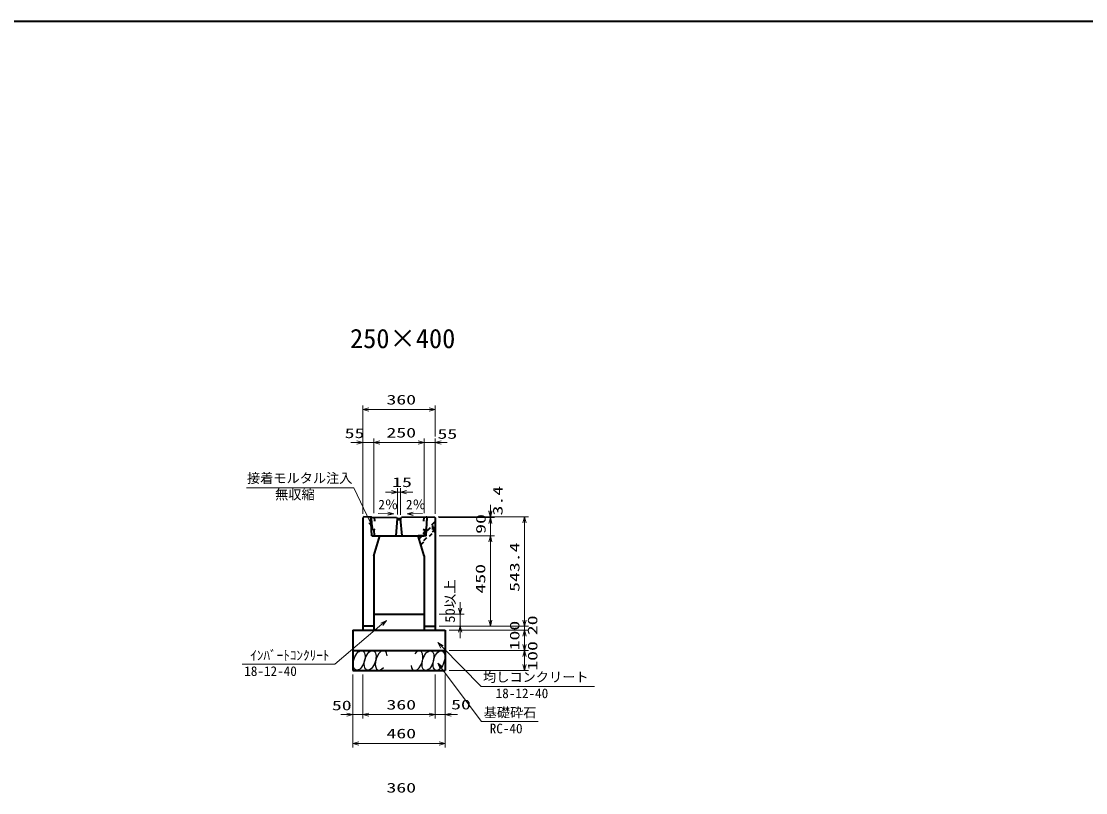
# Model space of a CAD drawing. Units: millimetres on the paper. Extents: x 15 to 1218, y 7 to 859.
# Drawn here: x 279.7 to 544.4, y 666.9 to 858.6 of the extents above; entities that cross this region are included whole.
import ezdxf
from ezdxf.enums import TextEntityAlignment as Align

# ---------------------------------------------------------------- set-up
doc = ezdxf.new("R2010")
doc.units = ezdxf.units.MM
doc.linetypes.add('USER1', pattern=[3, 1, -2])
for name, color, linetype, lineweight in [('D-STR-DIM（寸法）', 7, 'Continuous', 13), ('D-STR-HTXT(均しCON-旗)', 7, 'Continuous', 13), ('D-STR-HTXT(基礎砕石-旗)', 7, 'Continuous', 13), ('D-STR-HTXT（旗上げ）', 7, 'Continuous', 13), ('D-STR-STRF(グリ)', 7, 'Continuous', 25), ('D-STR（構造物）', 1, 'Continuous', 35)]:
    doc.layers.add(name, color=color, linetype=linetype, lineweight=lineweight)
doc.layers.add('D-STR-TXT(文字)', color=7, linetype='Continuous')
doc.styles.add('ＭＳ ゴシック', font='')
doc.styles.get('ＭＳ ゴシック').set_extended_font_data('MS Gothic')

# ---------------------------------------------------------------- blocks, each defined once
blk = doc.blocks.new('_Open30')
at = {"color": 7, "linetype": 'Continuous', "lineweight": 13}
for p, q in [((-1, 0.2679), (0, 0)), ((0, 0), (-1, -0.2679)), ((0, 0), (-1, 0))]:
    blk.add_line(p, q, dxfattribs=at)

msp = doc.modelspace()

# ---------------------------------------------------------------- linework, layer by layer
at = {"layer": 'D-STR-DIM（寸法）'}
for p, q in [((364.594, 754.905), (364.594, 763.113)), ((382.594, 755.422), (382.594, 763.113)), ((366.094, 762.113), (381.094, 762.113)), ((364.594, 736.172), (364.594, 754.905)), ((367.344, 736.367), (367.344, 754.905)), ((367.344, 736.367), (367.344, 754.905)), ((379.844, 736.367), (379.844, 754.905)), ((379.844, 736.367), (379.844, 754.905)), ((382.594, 736.172), (382.594, 754.905)), ((363.094, 753.905), (361.594, 753.905)), ((364.594, 753.905), (367.344, 753.905)), ((368.844, 753.905), (370.344, 753.905)), ((368.844, 753.905), (378.344, 753.905)), ((378.344, 753.905), (376.844, 753.905)), ((379.844, 753.905), (382.594, 753.905)), ((384.094, 753.905), (385.594, 753.905)), ((371.7, 741.592), (370.2, 741.592)), ((373.2, 735.998), (373.2, 742.592)), ((373.2, 741.592), (373.991, 741.592)), ((373.991, 735.983), (373.991, 742.592)), ((375.491, 741.592), (376.991, 741.592)), ((368.435, 736.275), (370.797, 736.228)), ((379.455, 736.258), (377.094, 736.21)), ((396.299, 736.917), (396.299, 738.417)), ((396.299, 736.754), (396.299, 738.254)), ((383.344, 735.417), (397.299, 735.417)), ((383.51, 735.254), (397.299, 735.254)), ((383.51, 735.254), (397.299, 735.254)), ((384.344, 735.417), (405.797, 735.417)), ((396.299, 735.254), (396.299, 735.417)), ((396.299, 730.749), (396.299, 735.254)), ((396.299, 733.754), (396.299, 732.254)), ((404.797, 709.749), (404.797, 733.917)), ((383.594, 730.749), (397.299, 730.749)), ((383.594, 730.749), (397.299, 730.749)), ((396.299, 709.749), (396.299, 729.249)), ((396.299, 729.249), (396.299, 727.749)), ((388.783, 712.749), (388.783, 714.249)), ((383.594, 711.249), (389.783, 711.249)), ((388.783, 708.249), (388.783, 711.249)), ((404.797, 709.749), (404.797, 711.249)), ((383.594, 708.249), (405.797, 708.249)), ((383.594, 708.249), (397.299, 708.249)), ((383.594, 708.249), (405.797, 708.249)), ((383.594, 708.249), (389.783, 708.249)), ((386.094, 707.249), (405.797, 707.249)), ((386.094, 707.249), (405.797, 707.249)), ((404.797, 707.249), (404.797, 708.249)), ((388.783, 706.749), (388.783, 705.249)), ((404.797, 703.749), (404.797, 705.749)), ((404.797, 705.749), (404.797, 704.249)), ((386.094, 702.249), (405.797, 702.249)), ((386.094, 702.249), (405.797, 702.249)), ((404.797, 698.749), (404.797, 700.749)), ((362.094, 696.249), (362.094, 685.282)), ((364.594, 696.249), (364.594, 685.282)), ((382.594, 696.249), (382.594, 685.282)), ((385.094, 696.249), (385.094, 685.282)), ((386.094, 697.249), (405.797, 697.249)), ((362.094, 695.249), (362.094, 678.125)), ((364.594, 695.249), (364.594, 685.282)), ((382.594, 695.249), (382.594, 685.282)), ((385.094, 695.249), (385.094, 678.125)), ((360.594, 686.282), (359.094, 686.282)), ((362.094, 686.282), (364.594, 686.282)), ((366.094, 686.282), (367.594, 686.282)), ((366.094, 686.282), (381.094, 686.282)), ((381.094, 686.282), (379.594, 686.282)), ((382.594, 686.282), (385.094, 686.282)), ((386.594, 686.282), (388.094, 686.282)), ((363.594, 679.125), (383.594, 679.125))]:
    msp.add_line(p, q, dxfattribs=at)
at = {"layer": 'D-STR-HTXT(均しCON-旗)'}
for points in [[(334.601, 698.819), (357.636, 698.819), (369.293, 708.729)], [(422.242, 693.302), (394.034, 693.302), (384.311, 703.119)]]:
    msp.add_lwpolyline(points, dxfattribs=at)
at = {"layer": 'D-STR-HTXT(基礎砕石-旗)'}
msp.add_lwpolyline([(408.216, 684.552), (394.112, 684.552), (384.108, 697.878)], dxfattribs=at)
at = {"layer": 'D-STR-HTXT（旗上げ）'}
msp.add_lwpolyline([(335.621, 742.638), (362.342, 742.638), (366.435, 734.128)], dxfattribs=at)
at = {"layer": 'D-STR-STRF(グリ)'}
for centre, major_axis in [((363.689, 699.773), (0.79, 2.421)), ((366.41, 699.773), (0.79, 2.421)), ((380.798, 699.692), (-0.771, -2.427)), ((383.52, 699.713), (-0.771, -2.427))]:
    msp.add_ellipse(centre, major_axis=major_axis, ratio=0.5139, dxfattribs=at)
for centre, major_axis in [((369.151, 699.773), (0.79, 2.421)), ((378.058, 699.67), (-0.771, -2.427))]:
    msp.add_ellipse(centre, major_axis=major_axis, ratio=0.5139, start_param=5.3575563, end_param=10.3750652, dxfattribs=at)
at = {"layer": 'D-STR（構造物）', "color": 2}
msp.add_line((14.949, 858.629), (1218.293, 858.629), dxfattribs=at)
at = {"layer": 'D-STR（構造物）'}
for p, q in [((364.844, 735.417), (364.594, 735.172)), ((364.594, 735.172), (364.594, 707.249)), ((366.678, 735.219), (366.832, 732.372)), ((366.831, 735.377), (372.969, 735.254)), ((372.844, 730.749), (373.199, 735)), ((372.969, 735.254), (373.201, 735)), ((373.2, 735), (373.989, 735)), ((373.989, 735), (373.922, 734.75)), ((373.988, 735), (374.219, 735.254)), ((374.344, 730.749), (373.99, 735)), ((380.358, 735.377), (374.219, 735.254)), ((380.344, 730.749), (380.594, 735.382)), ((380.511, 735.219), (380.357, 732.372)), ((380.594, 735.382), (382.344, 735.417)), ((382.344, 735.417), (382.594, 735.172)), ((382.594, 735.172), (382.594, 707.249)), ((367.289, 732.249), (366.832, 732.372)), ((366.844, 730.749), (368.844, 730.749)), ((367.289, 732.249), (367.37, 730.749)), ((367.344, 725.749), (368.844, 730.749)), ((367.37, 730.749), (379.819, 730.749)), ((379.844, 725.749), (378.344, 730.749)), ((380.344, 730.749), (378.344, 730.749)), ((379.9, 732.249), (379.819, 730.749)), ((379.9, 732.249), (380.357, 732.372)), ((367.344, 725.749), (367.344, 707.249)), ((379.844, 725.749), (379.844, 707.249)), ((367.344, 711.249), (379.844, 711.249)), ((362.094, 707.249), (385.094, 707.249)), ((362.094, 707.249), (362.094, 697.249)), ((367.344, 708.249), (364.594, 708.249)), ((364.594, 708.249), (364.594, 707.249)), ((367.344, 708.249), (367.344, 707.249)), ((379.844, 708.249), (382.594, 708.249)), ((379.844, 708.249), (379.844, 707.249)), ((382.594, 708.249), (382.594, 707.249)), ((385.094, 707.249), (385.094, 697.249)), ((362.094, 702.249), (385.094, 702.249)), ((362.094, 697.249), (385.094, 697.249))]:
    msp.add_line(p, q, dxfattribs=at)
at = {"layer": 'D-STR（構造物）', "linetype": 'USER1'}
for p, q in [((367.428, 735.365), (367.581, 732.37)), ((382.344, 734.077), (378.499, 730.232)), ((378.58, 729.963), (382.519, 733.903)), ((379.76, 735.365), (379.608, 732.372)), ((382.019, 732.317), (382.019, 733.403)), ((382.519, 733.903), (382.272, 734.15)), ((382.519, 731.973), (382.519, 733.903)), ((367.581, 732.37), (367.289, 732.249)), ((382.519, 732.317), (378.946, 728.744)), ((379.019, 728.498), (382.519, 731.998)), ((379.604, 732.372), (379.9, 732.249)), ((382.519, 732.317), (382.019, 732.317)), ((382.272, 731.725), (382.519, 731.973))]:
    msp.add_line(p, q, dxfattribs=at)
at = {"layer": 'D-STR（構造物）'}
for points in [[(366.844, 730.749), (366.594, 735.382), (364.844, 735.417)], [(373.2, 735), (373.267, 734.75), (373.922, 734.75)]]:
    msp.add_lwpolyline(points, dxfattribs=at)
for centre, start, end in [((366.828, 735.227), 88.85156, 183.08978), ((380.361, 735.227), 356.91022, 91.14844)]:
    msp.add_arc(centre, 0.15, start, end, dxfattribs=at)

# ---------------------------------------------------------------- block references
at = {"layer": 'D-STR-DIM（寸法）', "xscale": 1.5, "yscale": 1.5}
for p, rotation in [((364.594, 762.113), 180), ((367.344, 753.905), 180), ((367.344, 753.905), 180), ((382.594, 753.905), 180), ((373.991, 741.592), 180), ((372.296, 736.198), 358.85424), ((375.594, 736.18), 181.14576), ((396.299, 735.417), 270), ((396.299, 735.254), 270), ((396.299, 735.254), 90), ((404.797, 735.417), 90), ((396.299, 730.749), 90), ((396.299, 730.749), 90), ((388.783, 711.249), 270), ((396.299, 708.249), 270), ((404.797, 708.249), 270), ((404.797, 708.249), 270), ((388.783, 708.249), 90), ((404.797, 707.249), 90), ((404.797, 707.249), 90), ((404.797, 702.249), 270), ((404.797, 702.249), 90), ((404.797, 697.249), 270), ((364.594, 686.282), 180), ((364.594, 686.282), 180), ((385.094, 686.282), 180), ((362.094, 679.125), 180)]:
    msp.add_blockref('_Open30', p, dxfattribs=dict(at, rotation=rotation))
for p in [(382.594, 762.113), (364.594, 753.905), (379.844, 753.905), (379.844, 753.905), (373.2, 741.592), (362.094, 686.282), (382.594, 686.282), (382.594, 686.282), (385.094, 679.125)]:
    msp.add_blockref('_Open30', p, dxfattribs=at)
at = {"layer": 'D-STR-HTXT(均しCON-旗)', "xscale": 1.5, "yscale": 1.5}
for p, rotation in [((370.436, 709.701), 40.37163), ((383.256, 704.184), 134.72505)]:
    msp.add_blockref('_Open30', p, dxfattribs=dict(at, rotation=rotation))
at = {"layer": 'D-STR-HTXT(基礎砕石-旗)', "xscale": 1.5, "yscale": 1.5, "rotation": 126.89552}
msp.add_blockref('_Open30', (383.208, 699.078), dxfattribs=at)
at = {"layer": 'D-STR-HTXT（旗上げ）', "xscale": 1.5, "yscale": 1.5, "rotation": 295.69073}
msp.add_blockref('_Open30', (367.086, 732.777), dxfattribs=at)

# ---------------------------------------------------------------- texts
at = {"layer": 'D-STR-DIM（寸法）', "style": 'ＭＳ ゴシック', "width": 1.5}
for s, p in [('360', (370.469, 762.65)), ('55', (360.075, 754.298)), ('250', (370.469, 754.442)), ('55', (383.159, 754.128)), ('15', (371.883, 742.13)), ('50', (356.896, 686.649)), ('360', (370.469, 686.82)), ('50', (386.546, 686.857)), ('460', (370.469, 679.662)), ('360', (370.469, 666.189))]:
    msp.add_text(s, height=2.405, dxfattribs=at).set_placement(p, align=Align.BOTTOM_LEFT)
at = {"layer": 'D-STR-DIM（寸法）', "style": 'ＭＳ ゴシック'}
for s, width, p in [('3.4', 1.5, (400.063, 735.779)), ('90', 1.5, (395.855, 731.224)), ('543.4', 1.5, (404.259, 716.798)), ('450', 1.5, (395.761, 716.374)), ('50以上', 1.1, (388.201, 709.113)), ('20', 1.5, (408.711, 706.031)), ('100', 1.5, (404.259, 702.249)), ('100', 1.5, (408.732, 697.194))]:
    msp.add_text(s, height=2.405, rotation=90, dxfattribs=dict(at, width=width)).set_placement(p, align=Align.BOTTOM_LEFT)
for rotation, p in [(0.01, (368.443, 736.573)), (359.99, (375.311, 736.57))]:
    msp.add_text('2％', height=2.405, rotation=rotation, dxfattribs=at).set_placement(p, align=Align.BOTTOM_LEFT)
at = {"layer": 'D-STR-HTXT(均しCON-旗)', "style": 'ＭＳ ゴシック'}
for s, p in [('ｲﾝﾊﾞｰﾄｺﾝｸﾘｰﾄ', (336.604, 699.102)), ('18-12-40', (335.098, 695.168)), ('均しコンクリート', (394.481, 693.712)), ('18-12-40', (397.615, 689.651))]:
    msp.add_text(s, height=2.405, dxfattribs=at).set_placement(p, align=Align.BOTTOM_LEFT)
at = {"layer": 'D-STR-HTXT(基礎砕石-旗)', "style": 'ＭＳ ゴシック'}
for s, p in [('基礎砕石', (394.648, 684.887)), ('RC-40', (396.136, 680.901))]:
    msp.add_text(s, height=2.405, dxfattribs=at).set_placement(p, align=Align.BOTTOM_LEFT)
at = {"layer": 'D-STR-HTXT（旗上げ）', "style": 'ＭＳ ゴシック'}
for s, p in [('接着モルタル注入', (335.766, 743.142)), ('無収縮', (342.77, 739.065))]:
    msp.add_text(s, height=2.405, dxfattribs=at).set_placement(p, align=Align.BOTTOM_LEFT)
at = {"layer": 'D-STR-TXT(文字)', "style": 'ＭＳ ゴシック'}
msp.add_text('250×400', height=4.811, dxfattribs=at).set_placement((361.406, 775.933), align=Align.BOTTOM_LEFT)

doc.saveas('drawing.dxf')
